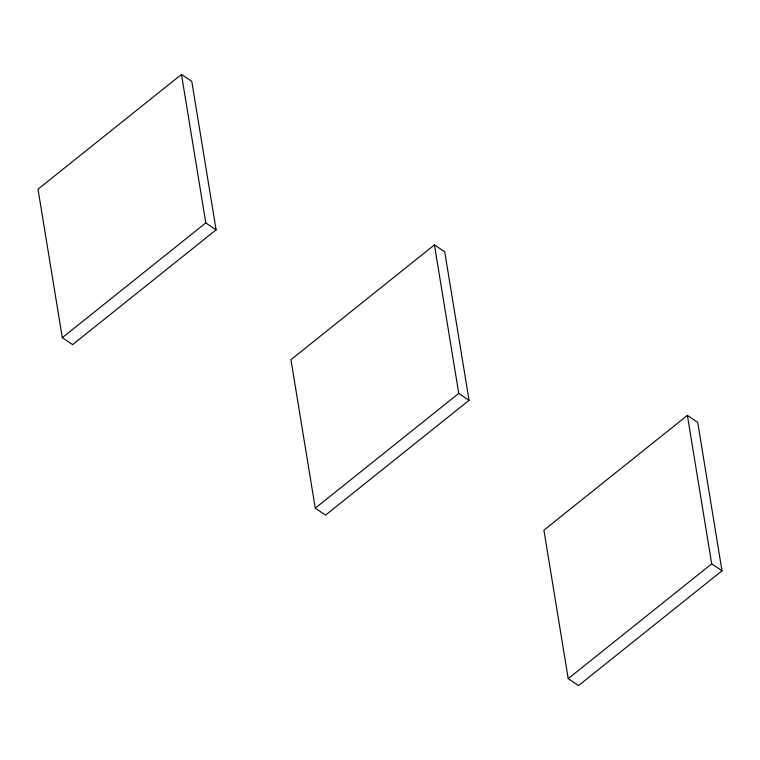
<?xml version="1.0" encoding="UTF-8"?>
<svg xmlns="http://www.w3.org/2000/svg" width="760" height="760" viewBox="0 0 760 760"><rect width="100%" height="100%" fill="white"/><g stroke="black" fill="none" stroke-linecap="round" stroke-linejoin="round"><path stroke-width="1.14" d="M181.478 74.432L38 189.202L62.31 337.677L72.618 344.622L216.096 229.843L191.786 81.377L181.478 74.432L205.798 222.898L216.096 229.843M62.31 337.677L205.798 222.898M434.435 244.9L290.947 359.68L315.267 508.155L325.565 515.1L469.053 400.32L444.733 251.845L434.435 244.9L458.745 393.376L469.053 400.32M315.267 508.155L458.745 393.376M687.382 415.378L543.903 530.157L568.214 678.623L578.521 685.567L722 570.798L697.689 422.322L687.382 415.378L711.692 563.853L722 570.798M568.214 678.623L711.692 563.853"/></g></svg>
